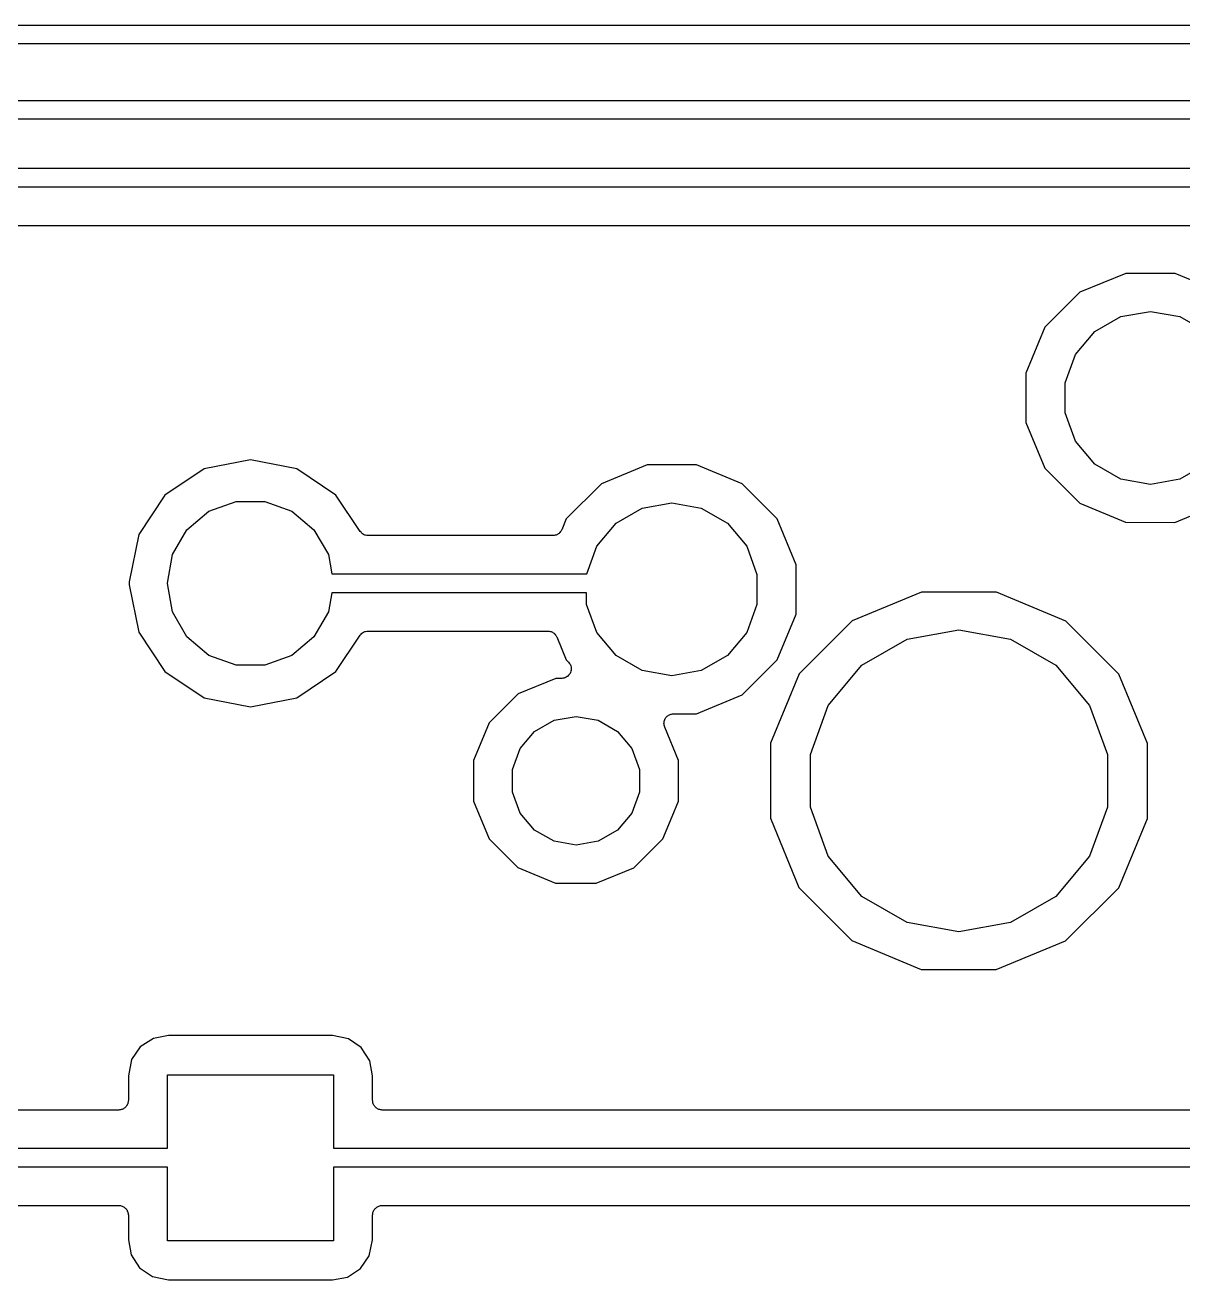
# Model space of a CAD drawing. Extents: x 37 to 156, y -136 to -20.
# Drawn here: x 113.61 to 128.97, y -56.62 to -39.98 of the extents above; entities that cross this region are included whole.
import ezdxf

# ---------------------------------------------------------------- set-up
doc = ezdxf.new("R2010")
doc.units = 0
doc.header["$MEASUREMENT"] = 0
doc.layers.add('BLACK', color=7, linetype='CONTINUOUS')

msp = doc.modelspace()

# ---------------------------------------------------------------- linework, layer by layer
at = {"layer": 'Black'}
for p, q in [((62.4518, -39.975), (145.148, -39.975)), ((145.2, -40.225), (62.4, -40.225)), ((54.7518, -40.975), (146.648, -40.975)), ((146.7, -41.225), (54.7, -41.225)), ((49.2, -41.875), (149.548, -41.875)), ((149.6, -42.125), (49.2, -42.125)), ((47.9125, -42.633), (149.587, -42.633)), ((128.213, -43.2687), (127.606, -43.5195)), ((128.87, -43.2693), (128.213, -43.2687)), ((129.476, -43.5212), (128.87, -43.2693)), ((127.606, -43.5195), (127.141, -43.9836)), ((128.148, -43.8418), (128.54, -43.7726)), ((128.54, -43.7726), (128.932, -43.8418)), ((127.802, -44.0411), (128.148, -43.8418)), ((128.932, -43.8418), (129.278, -44.0411)), ((127.141, -43.9836), (126.889, -44.5902)), ((127.546, -44.3463), (127.802, -44.0411)), ((127.41, -44.7208), (127.546, -44.3463)), ((126.889, -44.5902), (126.889, -45.247)), ((127.41, -45.1192), (127.41, -44.7208)), ((126.889, -45.247), (127.14, -45.854)), ((127.546, -45.4937), (127.41, -45.1192)), ((127.802, -45.7989), (127.546, -45.4937)), ((116.6, -45.7405), (115.986, -45.8627)), ((117.214, -45.8627), (116.6, -45.7405)), ((115.986, -45.8627), (115.465, -46.2107)), ((117.735, -46.2107), (117.214, -45.8627)), ((121.863, -45.8087), (121.256, -46.0595)), ((122.52, -45.8093), (121.863, -45.8087)), ((123.126, -46.0612), (122.52, -45.8093)), ((127.14, -45.854), (127.604, -46.3188)), ((128.148, -45.9982), (127.802, -45.7989)), ((129.278, -45.7989), (128.932, -45.9982)), ((121.256, -46.0595), (120.791, -46.5236)), ((123.59, -46.526), (123.126, -46.0612)), ((128.54, -46.0674), (128.148, -45.9982)), ((128.932, -45.9982), (128.54, -46.0674)), ((115.465, -46.2107), (115.117, -46.7316)), ((118.056, -46.6906), (117.735, -46.2107)), ((115.757, -46.6687), (116.05, -46.4232)), ((116.05, -46.4232), (116.409, -46.2925)), ((116.409, -46.2925), (116.791, -46.2925)), ((116.791, -46.2925), (117.15, -46.4232)), ((117.15, -46.4232), (117.443, -46.6687)), ((121.452, -46.5811), (121.798, -46.3818)), ((121.798, -46.3818), (122.19, -46.3126)), ((122.19, -46.3126), (122.582, -46.3818)), ((122.582, -46.3818), (122.928, -46.5811)), ((127.604, -46.3188), (128.21, -46.5707)), ((128.867, -46.5713), (129.474, -46.3205)), ((120.791, -46.5236), (120.731, -46.6687)), ((121.196, -46.8863), (121.452, -46.5811)), ((122.928, -46.5811), (123.184, -46.8863)), ((123.841, -47.133), (123.59, -46.526)), ((128.21, -46.5707), (128.867, -46.5713)), ((115.117, -46.7316), (114.992, -47.3585)), ((115.566, -46.9996), (115.757, -46.6687)), ((117.443, -46.6687), (117.634, -46.9996)), ((118.068, -46.7035), (118.056, -46.6906)), ((118.08, -46.7173), (118.068, -46.7035)), ((118.083, -46.7194), (118.08, -46.7173)), ((118.086, -46.7224), (118.083, -46.7194)), ((118.102, -46.7304), (118.086, -46.7224)), ((118.118, -46.7393), (118.102, -46.7304)), ((118.122, -46.7401), (118.118, -46.7393)), ((118.126, -46.7419), (118.122, -46.7401)), ((118.144, -46.7439), (118.126, -46.7419)), ((118.161, -46.747), (118.144, -46.7439)), ((120.614, -46.747), (118.161, -46.747)), ((120.622, -46.7456), (120.614, -46.747)), ((120.63, -46.7459), (120.622, -46.7456)), ((120.643, -46.7418), (120.63, -46.7459)), ((120.657, -46.7393), (120.643, -46.7418)), ((120.664, -46.7352), (120.657, -46.7393)), ((120.672, -46.7327), (120.664, -46.7352)), ((120.683, -46.7242), (120.672, -46.7327)), ((120.695, -46.7173), (120.683, -46.7242)), ((120.701, -46.7109), (120.695, -46.7173)), ((120.707, -46.7059), (120.701, -46.7109)), ((120.715, -46.6942), (120.707, -46.7059)), ((120.724, -46.6835), (120.715, -46.6942)), ((120.726, -46.6757), (120.724, -46.6835)), ((120.731, -46.6687), (120.726, -46.6757)), ((121.062, -47.255), (121.196, -46.8863)), ((123.184, -46.8863), (123.32, -47.2608)), ((115.5, -47.3758), (115.566, -46.9996)), ((117.634, -46.9996), (117.679, -47.255)), ((117.679, -47.255), (121.062, -47.255)), ((123.32, -47.2608), (123.32, -47.6592)), ((123.841, -47.3459), (123.841, -47.133)), ((114.992, -47.3585), (114.992, -47.4015)), ((114.992, -47.4015), (115.117, -48.0284)), ((115.5, -47.3842), (115.5, -47.3758)), ((115.566, -47.7604), (115.5, -47.3842)), ((123.841, -47.7898), (123.841, -47.3459)), ((117.679, -47.505), (117.634, -47.7604)), ((121.06, -47.505), (117.679, -47.505)), ((121.06, -47.6592), (121.06, -47.505)), ((125.505, -47.4977), (124.585, -47.8778)), ((126.5, -47.4985), (125.505, -47.4977)), ((127.419, -47.8802), (126.5, -47.4985)), ((115.757, -48.0913), (115.566, -47.7604)), ((117.634, -47.7604), (117.443, -48.0913)), ((121.196, -48.0337), (121.06, -47.6592)), ((123.32, -47.6592), (123.184, -48.0337)), ((123.589, -48.3964), (123.841, -47.7898)), ((124.585, -47.8778), (123.88, -48.5809)), ((128.122, -48.5846), (127.419, -47.8802)), ((115.117, -48.0284), (115.465, -48.5493)), ((116.05, -48.3368), (115.757, -48.0913)), ((117.443, -48.0913), (117.15, -48.3368)), ((117.735, -48.5493), (118.056, -48.0694)), ((118.056, -48.0694), (118.068, -48.0565)), ((118.068, -48.0565), (118.08, -48.0427)), ((118.08, -48.0427), (118.083, -48.0406)), ((118.083, -48.0406), (118.086, -48.0376)), ((118.086, -48.0376), (118.102, -48.0296)), ((118.102, -48.0296), (118.118, -48.0207)), ((118.118, -48.0207), (118.122, -48.0199)), ((118.122, -48.0199), (118.126, -48.0181)), ((118.126, -48.0181), (118.144, -48.0161)), ((118.144, -48.0161), (118.161, -48.013)), ((118.161, -48.013), (120.547, -48.013)), ((120.547, -48.013), (120.555, -48.0145)), ((120.555, -48.0145), (120.564, -48.0141)), ((120.564, -48.0141), (120.577, -48.0183)), ((120.577, -48.0183), (120.591, -48.0207)), ((120.591, -48.0207), (120.598, -48.0249)), ((120.598, -48.0249), (120.606, -48.0274)), ((120.606, -48.0274), (120.617, -48.0358)), ((120.617, -48.0358), (120.629, -48.0427)), ((120.629, -48.0427), (120.634, -48.0492)), ((120.634, -48.0492), (120.641, -48.0543)), ((120.641, -48.0543), (120.648, -48.0659)), ((120.648, -48.0659), (120.657, -48.0765)), ((120.657, -48.0765), (120.66, -48.0844)), ((120.66, -48.0844), (120.665, -48.0915)), ((120.665, -48.0915), (120.79, -48.394)), ((121.452, -48.3389), (121.196, -48.0337)), ((123.184, -48.0337), (122.928, -48.3389)), ((125.315, -48.1192), (126, -47.9985)), ((126, -47.9985), (126.685, -48.1192)), ((124.713, -48.4667), (125.315, -48.1192)), ((126.685, -48.1192), (127.287, -48.4667)), ((116.409, -48.4675), (116.05, -48.3368)), ((117.15, -48.3368), (116.791, -48.4675)), ((120.79, -48.394), (120.82, -48.4242)), ((120.82, -48.4242), (120.829, -48.4378)), ((120.829, -48.4378), (120.84, -48.4505)), ((121.798, -48.5382), (121.452, -48.3389)), ((122.928, -48.3389), (122.582, -48.5382)), ((123.124, -48.8605), (123.589, -48.3964)), ((115.465, -48.5493), (115.986, -48.8973)), ((116.791, -48.4675), (116.409, -48.4675)), ((117.214, -48.8973), (117.735, -48.5493)), ((120.822, -48.5986), (120.811, -48.6113)), ((120.834, -48.5869), (120.822, -48.5986)), ((120.836, -48.5818), (120.834, -48.5869)), ((120.84, -48.5775), (120.836, -48.5818)), ((120.84, -48.4505), (120.842, -48.4558)), ((120.845, -48.5619), (120.84, -48.5775)), ((120.842, -48.4558), (120.845, -48.4604)), ((120.845, -48.4604), (120.849, -48.4764)), ((120.852, -48.5469), (120.845, -48.5619)), ((120.849, -48.4764), (120.855, -48.492)), ((120.853, -48.5413), (120.852, -48.5469)), ((120.855, -48.5361), (120.853, -48.5413)), ((120.855, -48.492), (120.855, -48.4976)), ((120.855, -48.4976), (120.856, -48.503)), ((120.856, -48.503), (120.855, -48.5195)), ((120.855, -48.5195), (120.855, -48.5361)), ((122.19, -48.6074), (121.798, -48.5382)), ((122.582, -48.5382), (122.19, -48.6074)), ((123.88, -48.5809), (123.499, -49.5002)), ((124.267, -48.9992), (124.713, -48.4667)), ((127.287, -48.4667), (127.733, -48.9992)), ((128.502, -49.5045), (128.122, -48.5846)), ((120.651, -48.6409), (120.151, -48.8473)), ((120.73, -48.6409), (120.651, -48.6409)), ((120.746, -48.6381), (120.73, -48.6409)), ((120.763, -48.6366), (120.746, -48.6381)), ((120.768, -48.6343), (120.763, -48.6366)), ((120.773, -48.6333), (120.768, -48.6343)), ((120.788, -48.625), (120.773, -48.6333)), ((120.803, -48.618), (120.788, -48.625)), ((120.807, -48.6141), (120.803, -48.618)), ((120.811, -48.6113), (120.807, -48.6141)), ((115.986, -48.8973), (116.6, -49.0195)), ((116.6, -49.0195), (117.214, -48.8973)), ((120.151, -48.8473), (119.769, -49.2292)), ((122.517, -49.1113), (123.124, -48.8605)), ((124.029, -49.6524), (124.267, -48.9992)), ((127.733, -48.9992), (127.971, -49.6524)), ((119.769, -49.2292), (119.561, -49.7285)), ((120.371, -49.3457), (120.628, -49.1974)), ((120.628, -49.1974), (120.92, -49.1458)), ((120.92, -49.1458), (121.212, -49.1974)), ((121.212, -49.1974), (121.469, -49.3457)), ((122.086, -49.2434), (122.088, -49.2297)), ((122.088, -49.2516), (122.086, -49.2434)), ((122.088, -49.2159), (122.091, -49.208)), ((122.088, -49.2297), (122.088, -49.2159)), ((122.088, -49.26), (122.088, -49.2516)), ((122.093, -49.273), (122.088, -49.26)), ((122.091, -49.208), (122.092, -49.1997)), ((122.092, -49.1997), (122.098, -49.1874)), ((122.098, -49.1874), (122.103, -49.1744)), ((122.103, -49.1744), (122.108, -49.168)), ((122.108, -49.168), (122.112, -49.1606)), ((122.112, -49.1606), (122.122, -49.1513)), ((122.122, -49.1513), (122.131, -49.1407)), ((122.131, -49.1407), (122.139, -49.1365)), ((122.139, -49.1365), (122.145, -49.1308)), ((122.145, -49.1308), (122.158, -49.1256)), ((122.158, -49.1256), (122.17, -49.1186)), ((122.17, -49.1186), (122.178, -49.1172)), ((122.178, -49.1172), (122.186, -49.114)), ((122.186, -49.114), (122.199, -49.1134)), ((122.199, -49.1134), (122.213, -49.111)), ((122.213, -49.111), (122.517, -49.1113)), ((120.18, -49.5729), (120.371, -49.3457)), ((121.469, -49.3457), (121.66, -49.5729)), ((122.096, -49.2865), (122.093, -49.273)), ((122.279, -49.7309), (122.096, -49.2865)), ((120.079, -49.8517), (120.18, -49.5729)), ((121.66, -49.5729), (121.761, -49.8517)), ((123.499, -49.5002), (123.498, -50.4955)), ((128.502, -50.2942), (128.502, -49.5045)), ((119.561, -49.7285), (119.561, -50.2691)), ((122.279, -50.2715), (122.279, -49.7309)), ((124.029, -50.3476), (124.029, -49.6524)), ((127.971, -49.6524), (127.971, -50.3476)), ((120.079, -50.1483), (120.079, -49.8517)), ((121.761, -49.8517), (121.761, -50.1483)), ((119.561, -50.2691), (119.767, -50.7687)), ((120.18, -50.4271), (120.079, -50.1483)), ((121.761, -50.1483), (121.66, -50.4271)), ((120.371, -50.6543), (120.18, -50.4271)), ((121.66, -50.4271), (121.469, -50.6543)), ((122.195, -50.4719), (122.279, -50.2715)), ((124.267, -51.0008), (124.029, -50.3476)), ((127.971, -50.3476), (127.733, -51.0008)), ((128.501, -50.4998), (128.502, -50.2942)), ((128.502, -50.2942), (128.502, -50.2942)), ((122.071, -50.7708), (122.195, -50.4719)), ((123.498, -50.4955), (123.878, -51.4154)), ((128.12, -51.4191), (128.501, -50.4998)), ((120.628, -50.8026), (120.371, -50.6543)), ((121.469, -50.6543), (121.212, -50.8026)), ((119.767, -50.7687), (120.149, -51.1513)), ((120.92, -50.8541), (120.628, -50.8026)), ((121.212, -50.8026), (120.92, -50.8541)), ((121.689, -51.1527), (122.071, -50.7708)), ((124.713, -51.5332), (124.267, -51.0008)), ((127.733, -51.0008), (127.287, -51.5332)), ((120.149, -51.1513), (120.649, -51.3587)), ((121.189, -51.3591), (121.689, -51.1527)), ((120.649, -51.3587), (121.189, -51.3591)), ((123.878, -51.4154), (124.581, -52.1198)), ((127.415, -52.1222), (128.12, -51.4191)), ((125.315, -51.8808), (124.713, -51.5332)), ((127.287, -51.5332), (126.685, -51.8808)), ((126, -52.0015), (125.315, -51.8808)), ((126.685, -51.8808), (126, -52.0015)), ((124.581, -52.1198), (125.5, -52.5015)), ((126.495, -52.5023), (127.415, -52.1222)), ((125.5, -52.5015), (126.495, -52.5023)), ((115.313, -53.4171), (115.139, -53.5288)), ((115.512, -53.3796), (115.313, -53.4171)), ((117.687, -53.3796), (115.512, -53.3796)), ((117.901, -53.4229), (117.687, -53.3796)), ((118.071, -53.5389), (117.901, -53.4229)), ((115.139, -53.5288), (115.023, -53.6985)), ((118.183, -53.7125), (118.071, -53.5389)), ((115.023, -53.6985), (114.98, -53.9127)), ((118.22, -53.9118), (118.183, -53.7125)), ((114.98, -53.9127), (114.98, -54.24)), ((115.5, -54.875), (115.5, -53.9)), ((115.5, -53.9), (117.7, -53.9)), ((117.7, -53.9), (117.7, -54.875)), ((118.22, -54.24), (118.22, -53.9118)), ((114.978, -54.2621), (114.974, -54.2725)), ((114.98, -54.24), (114.978, -54.2509)), ((114.978, -54.2509), (114.978, -54.2621)), ((118.222, -54.2509), (118.22, -54.24)), ((118.222, -54.2621), (118.222, -54.2509)), ((118.226, -54.2725), (118.222, -54.2621)), ((114.853, -54.367), (99.3474, -54.367)), ((114.863, -54.3651), (114.853, -54.367)), ((114.875, -54.3651), (114.863, -54.3651)), ((114.885, -54.3613), (114.875, -54.3651)), ((114.896, -54.3593), (114.885, -54.3613)), ((114.906, -54.3538), (114.896, -54.3593)), ((114.916, -54.35), (114.906, -54.3538)), ((114.925, -54.3428), (114.916, -54.35)), ((114.934, -54.3373), (114.925, -54.3428)), ((114.941, -54.3288), (114.934, -54.3373)), ((114.95, -54.3216), (114.941, -54.3288)), ((114.955, -54.312), (114.95, -54.3216)), ((114.963, -54.3035), (114.955, -54.312)), ((114.966, -54.2931), (114.963, -54.3035)), ((114.972, -54.2834), (114.966, -54.2931)), ((114.974, -54.2725), (114.972, -54.2834)), ((118.228, -54.2834), (118.226, -54.2725)), ((118.234, -54.2931), (118.228, -54.2834)), ((118.237, -54.3035), (118.234, -54.2931)), ((118.245, -54.312), (118.237, -54.3035)), ((118.25, -54.3216), (118.245, -54.312)), ((118.259, -54.3288), (118.25, -54.3216)), ((118.266, -54.3373), (118.259, -54.3288)), ((118.275, -54.3428), (118.266, -54.3373)), ((118.284, -54.35), (118.275, -54.3428)), ((118.294, -54.3538), (118.284, -54.35)), ((118.304, -54.3593), (118.294, -54.3538)), ((118.315, -54.3613), (118.304, -54.3593)), ((118.325, -54.3651), (118.315, -54.3613)), ((118.337, -54.3651), (118.325, -54.3651)), ((118.347, -54.367), (118.337, -54.3651)), ((134.153, -54.367), (118.347, -54.367)), ((98.7, -54.875), (115.5, -54.875)), ((117.7, -54.875), (134.8, -54.875)), ((115.5, -55.125), (98.7, -55.125)), ((115.5, -56.1), (115.5, -55.125)), ((134.8, -55.125), (117.7, -55.125)), ((117.7, -55.125), (117.7, -56.1)), ((99.3474, -55.633), (114.853, -55.633)), ((114.853, -55.633), (114.863, -55.6349)), ((114.863, -55.6349), (114.875, -55.6349)), ((114.875, -55.6349), (114.885, -55.6387)), ((114.885, -55.6387), (114.896, -55.6407)), ((114.896, -55.6407), (114.906, -55.6462)), ((114.906, -55.6462), (114.916, -55.65)), ((114.916, -55.65), (114.925, -55.6572)), ((114.925, -55.6572), (114.934, -55.6627)), ((114.934, -55.6627), (114.941, -55.6712)), ((114.941, -55.6712), (114.95, -55.6784)), ((114.95, -55.6784), (114.955, -55.688)), ((114.955, -55.688), (114.963, -55.6965)), ((114.963, -55.6965), (114.966, -55.7069)), ((114.966, -55.7069), (114.972, -55.7166)), ((114.972, -55.7166), (114.974, -55.7275)), ((114.974, -55.7275), (114.978, -55.7379)), ((114.978, -55.7379), (114.978, -55.7491)), ((114.978, -55.7491), (114.98, -55.76)), ((114.98, -55.76), (114.98, -56.0882)), ((118.22, -55.76), (118.222, -55.7491)), ((118.22, -56.0873), (118.22, -55.76)), ((118.222, -55.7379), (118.226, -55.7275)), ((118.222, -55.7491), (118.222, -55.7379)), ((118.226, -55.7275), (118.228, -55.7166)), ((118.228, -55.7166), (118.234, -55.7069)), ((118.234, -55.7069), (118.237, -55.6965)), ((118.237, -55.6965), (118.245, -55.688)), ((118.245, -55.688), (118.25, -55.6784)), ((118.25, -55.6784), (118.259, -55.6712)), ((118.259, -55.6712), (118.266, -55.6627)), ((118.266, -55.6627), (118.275, -55.6572)), ((118.275, -55.6572), (118.284, -55.65)), ((118.284, -55.65), (118.294, -55.6462)), ((118.294, -55.6462), (118.304, -55.6407)), ((118.304, -55.6407), (118.315, -55.6387)), ((118.315, -55.6387), (118.325, -55.6349)), ((118.325, -55.6349), (118.337, -55.6349)), ((118.337, -55.6349), (118.347, -55.633)), ((118.347, -55.633), (134.153, -55.633)), ((114.98, -56.0882), (115.017, -56.2875)), ((118.177, -56.3015), (118.22, -56.0873)), ((117.7, -56.1), (115.5, -56.1)), ((115.017, -56.2875), (115.129, -56.4611)), ((118.061, -56.4712), (118.177, -56.3015)), ((115.129, -56.4611), (115.299, -56.5771)), ((115.299, -56.5771), (115.513, -56.6204)), ((117.688, -56.6204), (117.887, -56.5829)), ((117.887, -56.5829), (118.061, -56.4712)), ((115.513, -56.6204), (117.688, -56.6204))]:
    msp.add_line(p, q, dxfattribs=at)

doc.saveas('drawing.dxf')
